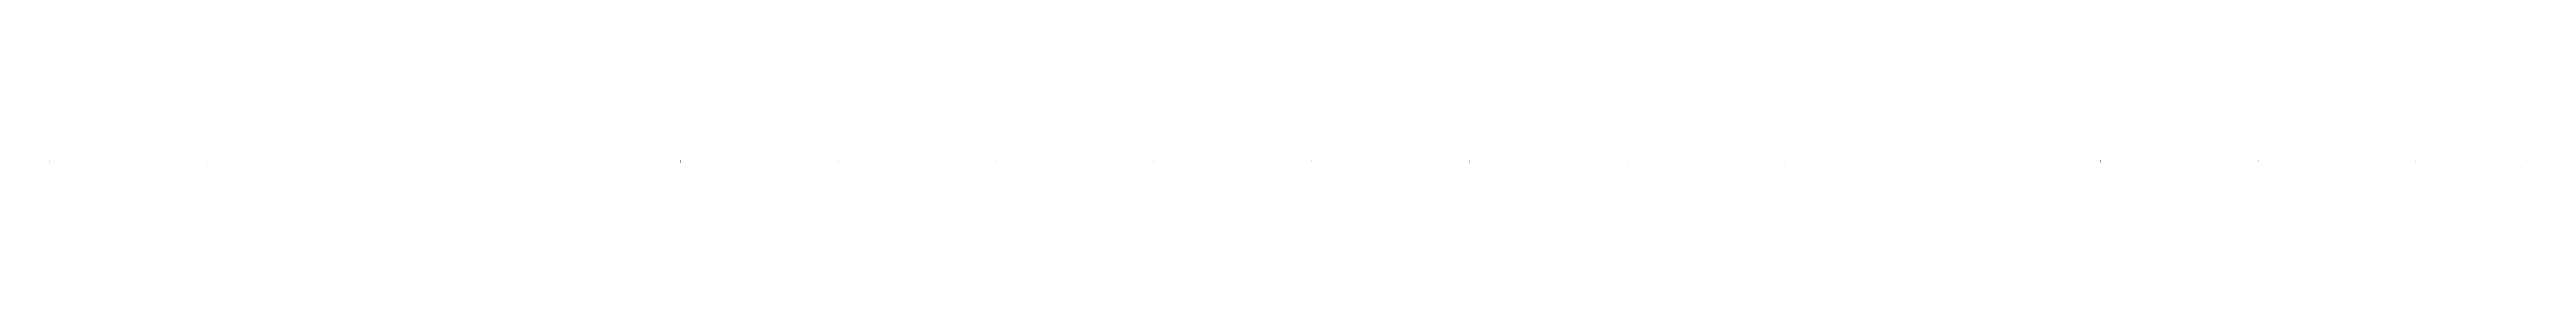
# Model space of a CAD drawing. Header units: metres. Extents: x -397010 to -375428, y 1061584 to 1107369.
# Drawn here: x -385694 to -384124, y 1107367 to 1107369 of the extents above.
import ezdxf

# ---------------------------------------------------------------- set-up
doc = ezdxf.new("R2010")
doc.units = ezdxf.units.M
doc.header["$LTSCALE"] = 5
doc.header["$MEASUREMENT"] = 0
doc.layers.add('draw2', color=5, linetype='Continuous')
doc.styles.get("Standard").update_dxf_attribs({"font": 'arial.ttf'})

msp = doc.modelspace()

# ---------------------------------------------------------------- texts
at = {"layer": 'draw2', "linetype": 'Continuous', "lineweight": 20, "ltscale": 250}
for s, p in [('0', (-385693.7, 1107368.4)), ('2400^I9', (-385693.7, 1107366.9)), ('31', (-385593.7, 1107368.4)), ('2500^I1', (-385593.7, 1107366.9)), ('15', (-385493.7, 1107368.4)), ('2600^I1', (-385493.7, 1107366.9)), ('3', (-385393.7, 1107368.4)), ('2700^I1', (-385393.7, 1107366.9)), ('93', (-385293.7, 1107368.4)), ('2800^I1', (-385293.7, 1107366.9)), ('87', (-385193.7, 1107368.4)), ('2900^I1', (-385193.7, 1107366.9)), ('85', (-385093.7, 1107368.4)), ('3000^I1', (-385093.7, 1107366.9)), ('85', (-384993.7, 1107368.4)), ('3100^I1', (-384993.7, 1107366.9)), ('89', (-384893.7, 1107368.4)), ('3200^I1', (-384893.7, 1107366.9)), ('96', (-384793.7, 1107368.4)), ('3300^I1', (-384793.7, 1107366.9)), ('7', (-384693.7, 1107368.4)), ('3400^I1', (-384693.7, 1107366.9)), ('21', (-384593.7, 1107368.4)), ('3500^I2', (-384593.7, 1107366.9)), ('38', (-384493.7, 1107368.4)), ('3600^I2', (-384493.7, 1107366.9)), ('58', (-384393.7, 1107368.4)), ('3700^I2', (-384393.7, 1107366.9)), ('82', (-384293.7, 1107368.4)), ('3800^I2', (-384293.7, 1107366.9)), ('9', (-384193.7, 1107368.4)), ('3900^I2', (-384193.7, 1107366.9)), ('0', (-384123.7, 1107368.4)), ('3970^I2', (-384123.7, 1107366.9))]:
    msp.add_text(s, height=0.25, rotation=90, dxfattribs=at).set_placement(p)

doc.saveas('drawing.dxf')
